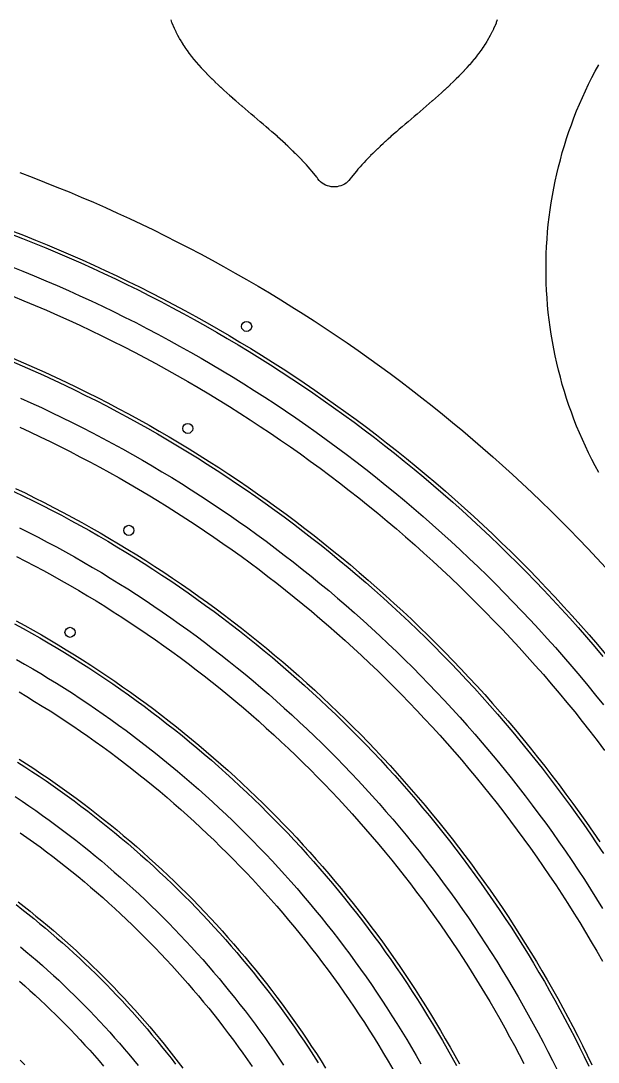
# Model space of a CAD drawing. Header units: metres. Extents: x 10 to 1210, y 10 to 2773.
# Drawn here: x 617.9 to 789.5, y 617 to 926.6 of the extents above; entities that cross this region are included whole.
import ezdxf

# ---------------------------------------------------------------- set-up
doc = ezdxf.new("R2010")
doc.units = ezdxf.units.M
for name, color, linetype in [('ACIKLIK', 5, 'Continuous'), ('ASKI_DELIK', 6, 'Continuous'), ('CAM_SABLON', 4, 'Continuous'), ('DIS_KENAR_V91_Z3', 1, 'Continuous'), ('LAMBA_T4_Z4', 3, 'Continuous')]:
    doc.layers.add(name, color=color, linetype=linetype)

msp = doc.modelspace()

# ---------------------------------------------------------------- linework, layer by layer
at = {"layer": 'ACIKLIK'}
for points in [[(615.03, 853.57), (618.46, 852.2), (621.87, 850.8), (625.28, 849.37), (628.67, 847.92), (632.05, 846.43), (635.42, 844.91), (638.77, 843.37), (642.11, 841.79), (645.43, 840.19), (648.74, 838.56), (652.04, 836.9), (655.32, 835.21), (658.59, 833.49), (661.84, 831.74), (665.07, 829.96), (668.3, 828.16), (671.5, 826.33), (674.69, 824.47), (677.86, 822.58), (681.02, 820.67), (684.16, 818.72), (687.28, 816.75), (690.38, 814.76), (693.47, 812.73), (696.54, 810.68), (699.59, 808.61), (702.62, 806.5), (705.64, 804.37), (708.63, 802.21), (711.61, 800.03), (714.57, 797.82), (717.51, 795.59), (720.42, 793.33), (723.32, 791.04), (726.2, 788.73), (729.06, 786.4), (731.9, 784.04), (734.72, 781.65), (737.51, 779.24), (740.29, 776.81), (743.04, 774.35), (745.77, 771.87), (748.49, 769.36), (751.17, 766.83), (753.84, 764.28), (756.48, 761.7), (759.11, 759.11), (761.7, 756.48), (764.28, 753.84), (766.83, 751.17), (769.36, 748.49), (771.87, 745.77), (774.35, 743.04), (776.81, 740.29), (779.24, 737.51), (781.65, 734.72), (784.04, 731.9), (786.4, 729.06), (788.73, 726.2), (791.04, 723.32)], [(617.81, 814.46), (620.9, 813.06), (623.98, 811.65), (627.04, 810.2), (630.09, 808.73), (633.12, 807.23), (636.15, 805.71), (639.16, 804.16), (642.15, 802.58), (645.14, 800.98), (648.11, 799.35), (651.06, 797.7), (654, 796.02), (656.92, 794.31), (659.83, 792.58), (662.73, 790.82), (665.61, 789.04), (668.47, 787.24), (671.32, 785.4), (674.15, 783.55), (676.97, 781.67), (679.77, 779.76), (682.55, 777.83), (685.31, 775.88), (688.06, 773.9), (690.79, 771.9), (693.5, 769.87), (696.2, 767.82), (698.88, 765.75), (701.54, 763.65), (704.18, 761.53), (706.8, 759.39), (709.4, 757.23), (711.99, 755.04), (714.55, 752.83), (717.1, 750.59), (719.62, 748.34), (722.13, 746.06), (724.62, 743.77), (727.08, 741.45), (729.53, 739.1), (731.95, 736.74), (734.36, 734.36), (736.74, 731.95), (739.1, 729.53), (741.45, 727.08), (743.77, 724.62), (746.06, 722.13), (748.34, 719.62), (750.59, 717.1), (752.83, 714.55), (755.04, 711.99), (757.23, 709.4), (759.39, 706.8), (761.53, 704.18), (763.65, 701.54), (765.75, 698.88), (767.82, 696.2), (769.87, 693.5), (771.9, 690.79), (773.9, 688.06), (775.88, 685.31), (777.83, 682.55), (779.76, 679.77), (781.67, 676.97), (783.55, 674.15), (785.4, 671.32), (787.24, 668.47), (789.04, 665.61), (790.82, 662.73)], [(617.51, 775.91), (620.26, 774.53), (623, 773.11), (625.72, 771.68), (628.44, 770.22), (631.14, 768.74), (633.83, 767.24), (636.5, 765.71), (639.16, 764.15), (641.81, 762.58), (644.44, 760.98), (647.06, 759.36), (649.67, 757.72), (652.26, 756.05), (654.83, 754.36), (657.39, 752.65), (659.94, 750.92), (662.47, 749.16), (664.99, 747.38), (667.49, 745.58), (669.97, 743.76), (672.44, 741.92), (674.89, 740.05), (677.33, 738.17), (679.75, 736.26), (682.15, 734.33), (684.54, 732.38), (686.9, 730.41), (689.25, 728.42), (691.59, 726.41), (693.9, 724.38), (696.2, 722.33), (698.48, 720.26), (700.75, 718.17), (702.99, 716.06), (705.21, 713.93), (707.42, 711.78), (709.61, 709.61), (711.78, 707.42), (713.93, 705.21), (716.06, 702.99), (718.17, 700.75), (720.26, 698.48), (722.33, 696.2), (724.38, 693.9), (726.41, 691.59), (728.42, 689.25), (730.41, 686.9), (732.38, 684.54), (734.33, 682.15), (736.26, 679.75), (738.17, 677.33), (740.05, 674.89), (741.92, 672.44), (743.76, 669.97), (745.58, 667.49), (747.38, 664.99), (749.16, 662.47), (750.92, 659.94), (752.65, 657.39), (754.36, 654.83), (756.05, 652.26), (757.72, 649.67), (759.36, 647.06), (760.98, 644.44), (762.58, 641.81), (764.15, 639.16), (765.71, 636.5), (767.24, 633.83), (768.74, 631.14), (770.22, 628.44), (771.68, 625.72), (773.11, 623), (774.53, 620.26), (775.91, 617.51), (777.27, 614.74)], [(616.59, 736.77), (619, 735.4), (621.4, 734), (623.78, 732.58), (626.15, 731.14), (628.51, 729.68), (630.86, 728.2), (633.2, 726.7), (635.52, 725.18), (637.82, 723.63), (640.12, 722.07), (642.4, 720.49), (644.66, 718.89), (646.92, 717.27), (649.15, 715.63), (651.38, 713.97), (653.59, 712.29), (655.78, 710.59), (657.96, 708.87), (660.12, 707.13), (662.27, 705.38), (664.41, 703.6), (666.52, 701.81), (668.63, 700), (670.71, 698.17), (672.78, 696.32), (674.84, 694.45), (676.88, 692.57), (678.9, 690.67), (680.9, 688.75), (682.89, 686.81), (684.86, 684.86), (686.81, 682.89), (688.75, 680.9), (690.67, 678.9), (692.57, 676.88), (694.45, 674.84), (696.32, 672.78), (698.17, 670.71), (700, 668.63), (701.81, 666.52), (703.6, 664.41), (705.38, 662.27), (707.13, 660.12), (708.87, 657.96), (710.59, 655.78), (712.29, 653.59), (713.97, 651.38), (715.63, 649.15), (717.27, 646.92), (718.89, 644.66), (720.49, 642.4), (722.07, 640.12), (723.63, 637.82), (725.18, 635.52), (726.7, 633.2), (728.2, 630.86), (729.68, 628.51), (731.14, 626.15), (732.58, 623.78), (734, 621.4), (735.4, 619), (736.77, 616.59)], [(616.2, 695.99), (618.25, 694.62), (620.29, 693.23), (622.32, 691.82), (624.34, 690.39), (626.34, 688.95), (628.33, 687.49), (630.31, 686.01), (632.28, 684.52), (634.23, 683.01), (636.17, 681.48), (638.1, 679.93), (640.01, 678.37), (641.91, 676.79), (643.79, 675.19), (645.66, 673.58), (647.52, 671.95), (649.36, 670.31), (651.19, 668.65), (653.01, 666.97), (654.8, 665.28), (656.59, 663.57), (658.36, 661.85), (660.11, 660.11), (661.85, 658.36), (663.57, 656.59), (665.28, 654.8), (666.97, 653.01), (668.65, 651.19), (670.31, 649.36), (671.95, 647.52), (673.58, 645.66), (675.19, 643.79), (676.79, 641.91), (678.37, 640.01), (679.93, 638.1), (681.48, 636.17), (683.01, 634.23), (684.52, 632.28), (686.01, 630.31), (687.49, 628.33), (688.95, 626.34), (690.39, 624.34), (691.82, 622.32), (693.23, 620.29), (694.62, 618.25), (695.99, 616.2)], [(617.75, 651.36), (619.41, 649.98), (621.06, 648.58), (622.7, 647.17), (624.33, 645.74), (625.94, 644.3), (627.55, 642.84), (629.14, 641.38), (630.71, 639.89), (632.28, 638.4), (633.83, 636.89), (635.36, 635.36), (636.89, 633.83), (638.4, 632.28), (639.89, 630.71), (641.38, 629.14), (642.84, 627.55), (644.3, 625.94), (645.74, 624.33), (647.17, 622.7), (648.58, 621.06), (649.98, 619.41), (651.36, 617.75), (652.73, 616.07)]]:
    msp.add_lwpolyline(points, dxfattribs=at)
at = {"layer": 'ASKI_DELIK'}
for centre in [(685, 835.79), (667.5, 805.47), (650, 775.15), (632.5, 744.83)]:
    msp.add_circle(centre, 1.5, dxfattribs=at)
at = {"layer": 'CAM_SABLON'}
for points in [[(614.81, 863.31), (618.33, 861.94), (621.83, 860.54), (625.32, 859.12), (628.8, 857.66), (632.26, 856.17), (635.71, 854.65), (639.15, 853.1), (642.57, 851.52), (645.98, 849.92), (649.38, 848.28), (652.76, 846.61), (656.12, 844.91), (659.48, 843.19), (662.81, 841.43), (666.13, 839.65), (669.44, 837.84), (672.73, 835.99), (676, 834.12), (679.26, 832.22), (682.5, 830.3), (685.72, 828.34), (688.93, 826.36), (692.11, 824.34), (695.28, 822.31), (698.44, 820.24), (701.57, 818.14), (704.69, 816.02), (707.78, 813.87), (710.86, 811.7), (713.92, 809.5), (716.96, 807.27), (719.98, 805.01), (722.98, 802.73), (725.97, 800.42), (728.93, 798.09), (731.87, 795.73), (734.79, 793.34), (737.68, 790.93), (740.56, 788.5), (743.42, 786.03), (746.25, 783.55), (749.06, 781.04), (751.85, 778.5), (754.62, 775.94), (757.37, 773.36), (760.09, 770.75), (762.79, 768.12), (765.47, 765.47), (768.12, 762.79), (770.75, 760.09), (773.36, 757.37), (775.94, 754.62), (778.5, 751.85), (781.04, 749.06), (783.55, 746.25), (786.03, 743.42), (788.5, 740.56), (790.93, 737.68)], [(615.12, 825.44), (618.3, 824.07), (621.47, 822.68), (624.63, 821.25), (627.78, 819.8), (630.91, 818.33), (634.03, 816.82), (637.14, 815.29), (640.23, 813.73), (643.31, 812.14), (646.38, 810.53), (649.43, 808.89), (652.47, 807.22), (655.49, 805.53), (658.5, 803.81), (661.49, 802.07), (664.47, 800.3), (667.43, 798.5), (670.38, 796.67), (673.31, 794.83), (676.22, 792.95), (679.12, 791.05), (682, 789.13), (684.86, 787.18), (687.71, 785.2), (690.54, 783.2), (693.35, 781.18), (696.14, 779.13), (698.92, 777.06), (701.68, 774.96), (704.42, 772.84), (707.14, 770.7), (709.84, 768.53), (712.52, 766.33), (715.19, 764.12), (717.83, 761.88), (720.46, 759.62), (723.06, 757.34), (725.64, 755.03), (728.21, 752.7), (730.75, 750.35), (733.28, 747.97), (735.78, 745.58), (738.26, 743.16), (740.72, 740.72), (743.16, 738.26), (745.58, 735.78), (747.97, 733.28), (750.35, 730.75), (752.7, 728.21), (755.03, 725.64), (757.34, 723.06), (759.62, 720.46), (761.88, 717.83), (764.12, 715.19), (766.33, 712.52), (768.53, 709.84), (770.7, 707.14), (772.84, 704.42), (774.96, 701.68), (777.06, 698.92), (779.13, 696.14), (781.18, 693.35), (783.2, 690.54), (785.2, 687.71), (787.18, 684.86), (789.13, 682), (791.05, 679.12)], [(615.84, 786.74), (618.69, 785.36), (621.52, 783.97), (624.34, 782.54), (627.15, 781.1), (629.95, 779.63), (632.73, 778.13), (635.5, 776.61), (638.26, 775.07), (641, 773.5), (643.73, 771.91), (646.44, 770.29), (649.14, 768.66), (651.83, 766.99), (654.5, 765.31), (657.16, 763.6), (659.8, 761.87), (662.43, 760.11), (665.04, 758.33), (667.63, 756.53), (670.21, 754.71), (672.78, 752.86), (675.33, 751), (677.86, 749.11), (680.37, 747.19), (682.87, 745.26), (685.35, 743.3), (687.81, 741.33), (690.26, 739.33), (692.69, 737.31), (695.1, 735.27), (697.49, 733.2), (699.87, 731.12), (702.23, 729.02), (704.56, 726.89), (706.88, 724.75), (709.18, 722.59), (711.47, 720.4), (713.73, 718.2), (715.97, 715.97), (718.2, 713.73), (720.4, 711.47), (722.59, 709.18), (724.75, 706.88), (726.89, 704.56), (729.02, 702.23), (731.12, 699.87), (733.2, 697.49), (735.27, 695.1), (737.31, 692.69), (739.33, 690.26), (741.33, 687.81), (743.3, 685.35), (745.26, 682.87), (747.19, 680.37), (749.11, 677.86), (751, 675.33), (752.86, 672.78), (754.71, 670.21), (756.53, 667.63), (758.33, 665.04), (760.11, 662.43), (761.87, 659.8), (763.6, 657.16), (765.31, 654.5), (766.99, 651.83), (768.66, 649.14), (770.29, 646.44), (771.91, 643.73), (773.5, 641), (775.07, 638.26), (776.61, 635.5), (778.13, 632.73), (779.63, 629.95), (781.1, 627.15), (782.54, 624.34), (783.97, 621.52), (785.36, 618.69), (786.74, 615.84)], [(616.03, 747.37), (618.53, 746), (621.02, 744.61), (623.5, 743.19), (625.96, 741.75), (628.42, 740.29), (630.86, 738.81), (633.28, 737.31), (635.7, 735.79), (638.1, 734.25), (640.48, 732.68), (642.86, 731.1), (645.21, 729.49), (647.56, 727.86), (649.89, 726.22), (652.21, 724.55), (654.51, 722.86), (656.79, 721.15), (659.06, 719.43), (661.32, 717.68), (663.56, 715.91), (665.79, 714.13), (668, 712.32), (670.19, 710.5), (672.37, 708.65), (674.53, 706.79), (676.68, 704.91), (678.81, 703.01), (680.92, 701.09), (683.01, 699.15), (685.09, 697.2), (687.15, 695.22), (689.2, 693.23), (691.22, 691.22), (693.23, 689.2), (695.22, 687.15), (697.2, 685.09), (699.15, 683.01), (701.09, 680.92), (703.01, 678.81), (704.91, 676.68), (706.79, 674.53), (708.65, 672.37), (710.5, 670.19), (712.32, 668), (714.13, 665.79), (715.91, 663.56), (717.68, 661.32), (719.43, 659.06), (721.15, 656.79), (722.86, 654.51), (724.55, 652.21), (726.22, 649.89), (727.86, 647.56), (729.49, 645.21), (731.1, 642.86), (732.68, 640.48), (734.25, 638.1), (735.79, 635.7), (737.31, 633.28), (738.81, 630.86), (740.29, 628.42), (741.75, 625.96), (743.19, 623.5), (744.61, 621.02), (746, 618.53), (747.37, 616.03)], [(616.89, 706.27), (619.03, 704.89), (621.17, 703.49), (623.28, 702.08), (625.39, 700.64), (627.48, 699.19), (629.57, 697.72), (631.63, 696.23), (633.69, 694.73), (635.73, 693.2), (637.76, 691.66), (639.77, 690.1), (641.77, 688.52), (643.76, 686.93), (645.73, 685.31), (647.69, 683.68), (649.64, 682.04), (651.57, 680.38), (653.48, 678.69), (655.39, 677), (657.27, 675.28), (659.14, 673.56), (661, 671.81), (662.84, 670.05), (664.67, 668.27), (666.48, 666.48), (668.27, 664.67), (670.05, 662.84), (671.81, 661), (673.56, 659.14), (675.28, 657.27), (677, 655.39), (678.69, 653.48), (680.38, 651.57), (682.04, 649.64), (683.68, 647.69), (685.31, 645.73), (686.93, 643.76), (688.52, 641.77), (690.1, 639.77), (691.66, 637.76), (693.2, 635.73), (694.73, 633.69), (696.23, 631.63), (697.72, 629.57), (699.19, 627.48), (700.64, 625.39), (702.08, 623.28), (703.49, 621.17), (704.89, 619.03), (706.27, 616.89)], [(616.45, 663.89), (618.22, 662.52), (619.99, 661.13), (621.74, 659.73), (623.47, 658.31), (625.2, 656.87), (626.91, 655.42), (628.61, 653.96), (630.29, 652.48), (631.97, 650.99), (633.63, 649.48), (635.27, 647.96), (636.91, 646.42), (638.53, 644.87), (640.13, 643.31), (641.73, 641.73), (643.31, 640.13), (644.87, 638.53), (646.42, 636.91), (647.96, 635.27), (649.48, 633.63), (650.99, 631.97), (652.48, 630.29), (653.96, 628.61), (655.42, 626.91), (656.87, 625.2), (658.31, 623.47), (659.73, 621.74), (661.13, 619.99), (662.52, 618.22), (663.89, 616.45)]]:
    msp.add_lwpolyline(points, dxfattribs=at)
at = {"layer": 'DIS_KENAR_V91_Z3'}
for points in [[(759.48, 926.91), (759.21, 926.16), (759.14, 925.98), (758.84, 925.23), (758.76, 925.06), (758.43, 924.31), (758.35, 924.14), (757.99, 923.38), (757.91, 923.22), (757.51, 922.46), (757.43, 922.31), (757.01, 921.55), (756.93, 921.4), (756.47, 920.64), (756.39, 920.5), (755.91, 919.73), (755.83, 919.61), (755.32, 918.83), (755.24, 918.71), (754.7, 917.94), (754.62, 917.83), (754.05, 917.05), (753.97, 916.95), (753.38, 916.17), (753.3, 916.07), (752.71, 915.33), (752.65, 915.25), (751.99, 914.46), (751.92, 914.37), (751.25, 913.59), (751.19, 913.51), (750.49, 912.73), (750.43, 912.66), (749.71, 911.87), (749.65, 911.81), (748.91, 911.02), (748.85, 910.96), (748.09, 910.18), (748.04, 910.13), (747.26, 909.34), (747.21, 909.29), (746.41, 908.51), (746.37, 908.47), (745.55, 907.68), (745.51, 907.64), (744.68, 906.86), (744.65, 906.83), (743.8, 906.05), (743.77, 906.01), (742.92, 905.24), (742.88, 905.21), (742.02, 904.43), (741.99, 904.41), (741.12, 903.63), (741.1, 903.61), (740.21, 902.83), (740.19, 902.82), (739.31, 902.04), (739.29, 902.03), (738.4, 901.26), (738.38, 901.25), (737.49, 900.47), (737.48, 900.47), (736.58, 899.7), (736.57, 899.69), (735.67, 898.92), (734.77, 898.16), (733.88, 897.4), (732.99, 896.64), (732.11, 895.89), (731.24, 895.14), (730.38, 894.4), (729.54, 893.66), (728.7, 892.93), (727.87, 892.2), (727.83, 892.16), (727.06, 891.47), (727.02, 891.44), (726.26, 890.75), (726.22, 890.71), (725.48, 890.04), (725.44, 889.99), (724.72, 889.33), (724.67, 889.28), (723.98, 888.62), (723.92, 888.57), (723.25, 887.93), (723.19, 887.87), (722.54, 887.23), (722.48, 887.17), (721.85, 886.55), (721.79, 886.48), (721.19, 885.87), (721.12, 885.8), (720.54, 885.2), (720.47, 885.12), (719.92, 884.53), (719.84, 884.46), (719.31, 883.88), (719.24, 883.8), (718.73, 883.23), (718.65, 883.14), (718.17, 882.59), (718.09, 882.5), (717.64, 881.96), (717.56, 881.87), (717.12, 881.34), (717.04, 881.24), (716.63, 880.74), (716.55, 880.63), (716.17, 880.14), (716.08, 880.03), (715.79, 879.64), (715.41, 879.19), (715, 878.78), (714.55, 878.42), (714.06, 878.09), (713.54, 877.82), (713, 877.6), (712.44, 877.43), (711.87, 877.32), (711.29, 877.26), (710.71, 877.26), (710.13, 877.32), (709.56, 877.43), (709, 877.6), (708.46, 877.82), (707.94, 878.09), (707.45, 878.42), (707, 878.78), (706.59, 879.19), (706.21, 879.64), (705.92, 880.03), (705.83, 880.14), (705.45, 880.63), (705.37, 880.74), (704.96, 881.24), (704.88, 881.34), (704.44, 881.87), (704.36, 881.96), (703.91, 882.5), (703.83, 882.59), (703.35, 883.14), (703.27, 883.23), (702.76, 883.8), (702.69, 883.88), (702.16, 884.46), (702.08, 884.53), (701.53, 885.12), (701.46, 885.2), (700.88, 885.8), (700.81, 885.87), (700.21, 886.48), (700.15, 886.55), (699.52, 887.17), (699.46, 887.23), (698.81, 887.87), (698.75, 887.93), (698.08, 888.57), (698.02, 888.62), (697.33, 889.28), (697.28, 889.33), (696.56, 889.99), (696.52, 890.04), (695.78, 890.71), (695.74, 890.75), (694.98, 891.44), (694.94, 891.47), (694.17, 892.16), (694.13, 892.2), (693.34, 892.89), (692.5, 893.63), (691.65, 894.38), (690.78, 895.12), (689.91, 895.87), (689.02, 896.63), (688.13, 897.39), (687.23, 898.16), (686.34, 898.92), (685.44, 899.69), (685.43, 899.69), (684.53, 900.46), (684.52, 900.47), (683.63, 901.23), (683.62, 901.25), (682.73, 902.01), (682.71, 902.03), (681.83, 902.8), (681.81, 902.82), (680.93, 903.59), (680.9, 903.61), (680.03, 904.38), (680.01, 904.41), (679.15, 905.18), (679.11, 905.21), (678.26, 905.98), (678.23, 906.02), (677.39, 906.79), (677.35, 906.83), (676.53, 907.6), (676.49, 907.64), (675.68, 908.42), (675.63, 908.47), (674.84, 909.25), (674.79, 909.3), (674.01, 910.08), (673.96, 910.13), (673.2, 910.91), (673.15, 910.97), (672.41, 911.75), (672.35, 911.81), (671.63, 912.59), (671.57, 912.66), (670.88, 913.44), (670.81, 913.52), (670.14, 914.3), (670.07, 914.38), (669.42, 915.16), (669.35, 915.25), (668.7, 916.07), (668.7, 916.07), (668.62, 916.17), (668.03, 916.95), (667.95, 917.05), (667.38, 917.83), (667.3, 917.94), (666.76, 918.71), (666.68, 918.83), (666.17, 919.61), (666.09, 919.73), (665.61, 920.5), (665.53, 920.64), (665.07, 921.4), (664.99, 921.55), (664.57, 922.31), (664.49, 922.46), (664.09, 923.22), (664.01, 923.38), (663.65, 924.14), (663.57, 924.31), (663.24, 925.06), (663.16, 925.23), (662.86, 925.98), (662.79, 926.16), (662.52, 926.91)], [(789.67, 792.4), (788.63, 794.32), (787.62, 796.25), (786.65, 798.2), (785.71, 800.17), (784.81, 802.16), (783.94, 804.16), (783.1, 806.17), (782.3, 808.2), (781.54, 810.25), (780.81, 812.3), (780.12, 814.37), (779.46, 816.45), (778.84, 818.55), (778.26, 820.65), (777.71, 822.76), (777.2, 824.88), (776.73, 827.01), (776.3, 829.15), (775.9, 831.29), (775.54, 833.45), (775.22, 835.6), (774.93, 837.77), (774.68, 839.93), (774.48, 842.11), (774.3, 844.28), (774.17, 846.46), (774.08, 848.64), (774.02, 850.82), (774, 853), (774.02, 855.18), (774.08, 857.36), (774.17, 859.54), (774.3, 861.72), (774.48, 863.89), (774.68, 866.07), (774.93, 868.23), (775.22, 870.4), (775.54, 872.55), (775.9, 874.71), (776.3, 876.85), (776.73, 878.99), (777.2, 881.12), (777.71, 883.24), (778.26, 885.35), (778.84, 887.45), (779.46, 889.55), (780.12, 891.63), (780.81, 893.7), (781.54, 895.75), (782.3, 897.8), (783.1, 899.83), (783.94, 901.84), (784.81, 903.84), (785.71, 905.83), (786.65, 907.8), (787.62, 909.75), (788.63, 911.68), (789.67, 913.6)], [(617.59, 881.5), (621.27, 880.11), (624.93, 878.69), (628.57, 877.23), (632.21, 875.75), (635.83, 874.23), (639.44, 872.68), (643.03, 871.1), (646.61, 869.48), (650.18, 867.84), (653.73, 866.16), (657.27, 864.46), (660.79, 862.72), (664.3, 860.95), (667.79, 859.15), (671.26, 857.33), (674.72, 855.47), (678.16, 853.58), (681.59, 851.66), (685, 849.71), (688.39, 847.73), (691.77, 845.73), (695.12, 843.69), (698.46, 841.62), (701.78, 839.53), (705.09, 837.4), (708.37, 835.25), (711.64, 833.07), (714.88, 830.86), (718.11, 828.62), (721.32, 826.35), (724.5, 824.06), (727.67, 821.74), (730.82, 819.39), (733.94, 817.01), (737.05, 814.6), (740.13, 812.17), (743.19, 809.72), (746.24, 807.23), (749.25, 804.72), (752.25, 802.18), (755.23, 799.62), (758.18, 797.03), (761.11, 794.42), (764.02, 791.77), (766.9, 789.11), (769.76, 786.42), (772.6, 783.7), (775.41, 780.96), (778.2, 778.2), (780.96, 775.41), (783.7, 772.6), (786.42, 769.76), (789.11, 766.9), (791.77, 764.02)], [(615.46, 844.78), (618.81, 843.41), (622.15, 842.01), (625.48, 840.58), (628.8, 839.12), (632.1, 837.63), (635.39, 836.12), (638.66, 834.57), (641.92, 833), (645.17, 831.4), (648.41, 829.77), (651.63, 828.11), (654.83, 826.42), (658.02, 824.71), (661.2, 822.97), (664.36, 821.2), (667.5, 819.4), (670.63, 817.58), (673.74, 815.72), (676.84, 813.85), (679.92, 811.94), (682.98, 810.01), (686.03, 808.05), (689.05, 806.06), (692.07, 804.05), (695.06, 802.01), (698.03, 799.95), (700.99, 797.86), (703.93, 795.74), (706.85, 793.6), (709.75, 791.43), (712.64, 789.24), (715.5, 787.02), (718.34, 784.78), (721.17, 782.52), (723.97, 780.22), (726.76, 777.91), (729.52, 775.57), (732.26, 773.2), (734.99, 770.82), (737.69, 768.41), (740.37, 765.97), (743.03, 763.51), (745.67, 761.03), (748.28, 758.53), (750.88, 756), (753.45, 753.45), (756, 750.88), (758.53, 748.28), (761.03, 745.67), (763.51, 743.03), (765.97, 740.37), (768.41, 737.69), (770.82, 734.99), (773.2, 732.26), (775.57, 729.52), (777.91, 726.76), (780.22, 723.97), (782.52, 721.17), (784.78, 718.34), (787.02, 715.5), (789.24, 712.64), (791.43, 709.75)], [(617.58, 805.79), (620.59, 804.4), (623.59, 802.98), (626.58, 801.54), (629.56, 800.08), (632.52, 798.58), (635.46, 797.06), (638.4, 795.52), (641.32, 793.95), (644.23, 792.36), (647.12, 790.74), (650, 789.09), (652.86, 787.42), (655.71, 785.72), (658.55, 784), (661.37, 782.26), (664.17, 780.49), (666.96, 778.69), (669.74, 776.88), (672.49, 775.03), (675.23, 773.17), (677.96, 771.28), (680.67, 769.36), (683.36, 767.43), (686.03, 765.47), (688.69, 763.48), (691.33, 761.47), (693.95, 759.44), (696.56, 757.39), (699.14, 755.32), (701.71, 753.22), (704.26, 751.1), (706.79, 748.95), (709.3, 746.79), (711.8, 744.6), (714.27, 742.4), (716.72, 740.17), (719.16, 737.91), (721.57, 735.64), (723.97, 733.35), (726.35, 731.04), (728.7, 728.7), (731.04, 726.35), (733.35, 723.97), (735.64, 721.57), (737.91, 719.16), (740.17, 716.72), (742.4, 714.27), (744.6, 711.8), (746.79, 709.3), (748.95, 706.79), (751.1, 704.26), (753.22, 701.71), (755.32, 699.14), (757.39, 696.56), (759.44, 693.95), (761.47, 691.33), (763.48, 688.69), (765.47, 686.03), (767.43, 683.36), (769.36, 680.67), (771.28, 677.96), (773.17, 675.23), (775.03, 672.49), (776.88, 669.74), (778.69, 666.96), (780.49, 664.17), (782.26, 661.37), (784, 658.55), (785.72, 655.71), (787.42, 652.86), (789.09, 650), (790.74, 647.12)], [(616.63, 767.4), (619.3, 766.02), (621.97, 764.62), (624.62, 763.19), (627.26, 761.74), (629.89, 760.27), (632.5, 758.78), (635.1, 757.26), (637.69, 755.72), (640.26, 754.16), (642.82, 752.58), (645.37, 750.97), (647.9, 749.34), (650.42, 747.69), (652.92, 746.02), (655.41, 744.32), (657.88, 742.61), (660.34, 740.87), (662.79, 739.11), (665.21, 737.33), (667.63, 735.53), (670.02, 733.71), (672.4, 731.86), (674.77, 730), (677.12, 728.12), (679.45, 726.21), (681.76, 724.29), (684.06, 722.34), (686.34, 720.37), (688.6, 718.39), (690.85, 716.38), (693.08, 714.36), (695.29, 712.32), (697.48, 710.25), (699.66, 708.17), (701.81, 706.07), (703.95, 703.95), (706.07, 701.81), (708.17, 699.66), (710.25, 697.48), (712.32, 695.29), (714.36, 693.08), (716.38, 690.85), (718.39, 688.6), (720.37, 686.34), (722.34, 684.06), (724.29, 681.76), (726.21, 679.45), (728.12, 677.12), (730, 674.77), (731.86, 672.4), (733.71, 670.02), (735.53, 667.63), (737.33, 665.21), (739.11, 662.79), (740.87, 660.34), (742.61, 657.88), (744.32, 655.41), (746.02, 652.92), (747.69, 650.42), (749.34, 647.9), (750.97, 645.37), (752.58, 642.82), (754.16, 640.26), (755.72, 637.69), (757.26, 635.1), (758.78, 632.5), (760.27, 629.89), (761.74, 627.26), (763.19, 624.62), (764.62, 621.97), (766.02, 619.3), (767.4, 616.63)], [(617.34, 727.11), (619.66, 725.72), (621.97, 724.32), (624.27, 722.89), (626.56, 721.45), (628.84, 719.99), (631.1, 718.5), (633.35, 717), (635.59, 715.48), (637.81, 713.94), (640.02, 712.38), (642.21, 710.8), (644.4, 709.2), (646.56, 707.58), (648.72, 705.94), (650.86, 704.28), (652.98, 702.61), (655.09, 700.92), (657.18, 699.2), (659.26, 697.47), (661.33, 695.73), (663.38, 693.96), (665.41, 692.18), (667.43, 690.37), (669.43, 688.56), (671.42, 686.72), (673.39, 684.87), (675.34, 683), (677.28, 681.11), (679.2, 679.2), (681.11, 677.28), (683, 675.34), (684.87, 673.39), (686.72, 671.42), (688.56, 669.43), (690.37, 667.43), (692.18, 665.41), (693.96, 663.38), (695.73, 661.33), (697.47, 659.26), (699.2, 657.18), (700.92, 655.09), (702.61, 652.98), (704.28, 650.86), (705.94, 648.72), (707.58, 646.56), (709.2, 644.4), (710.8, 642.21), (712.38, 640.02), (713.94, 637.81), (715.48, 635.59), (717, 633.35), (718.5, 631.1), (719.99, 628.84), (721.45, 626.56), (722.89, 624.27), (724.32, 621.97), (725.72, 619.66), (727.11, 617.34), (728.47, 615)], [(617.73, 685.27), (619.69, 683.88), (621.64, 682.48), (623.58, 681.06), (625.5, 679.62), (627.41, 678.17), (629.31, 676.7), (631.19, 675.22), (633.06, 673.72), (634.92, 672.2), (636.77, 670.66), (638.6, 669.11), (640.42, 667.55), (642.22, 665.96), (644.01, 664.36), (645.79, 662.75), (647.55, 661.12), (649.3, 659.48), (651.03, 657.82), (652.75, 656.14), (654.45, 654.45), (656.14, 652.75), (657.82, 651.03), (659.48, 649.3), (661.12, 647.55), (662.75, 645.79), (664.36, 644.01), (665.96, 642.22), (667.55, 640.42), (669.11, 638.6), (670.66, 636.77), (672.2, 634.92), (673.72, 633.06), (675.22, 631.19), (676.7, 629.31), (678.17, 627.41), (679.62, 625.5), (681.06, 623.58), (682.48, 621.64), (683.88, 619.69), (685.27, 617.73), (686.63, 615.76)], [(617.45, 641.13), (619.03, 639.75), (620.59, 638.35), (622.14, 636.95), (623.68, 635.52), (625.21, 634.09), (626.72, 632.64), (628.22, 631.18), (629.71, 629.71), (631.18, 628.22), (632.64, 626.72), (634.09, 625.21), (635.52, 623.68), (636.95, 622.14), (638.35, 620.59), (639.75, 619.03), (641.13, 617.45), (642.5, 615.87)]]:
    msp.add_lwpolyline(points, dxfattribs=at)
at = {"layer": 'LAMBA_T4_Z4'}
for points in [[(615.17, 864.24), (618.69, 862.87), (622.2, 861.47), (625.7, 860.04), (629.19, 858.58), (632.66, 857.09), (636.12, 855.57), (639.56, 854.01), (642.99, 852.43), (646.41, 850.82), (649.81, 849.18), (653.2, 847.51), (656.58, 845.81), (659.94, 844.08), (663.28, 842.32), (666.61, 840.53), (669.92, 838.71), (673.22, 836.86), (676.5, 834.99), (679.76, 833.09), (683.01, 831.15), (686.24, 829.19), (689.45, 827.2), (692.65, 825.19), (695.83, 823.14), (698.99, 821.07), (702.13, 818.97), (705.25, 816.85), (708.36, 814.69), (711.44, 812.51), (714.51, 810.3), (717.56, 808.07), (720.59, 805.81), (723.59, 803.52), (726.58, 801.21), (729.55, 798.87), (732.5, 796.5), (735.42, 794.11), (738.33, 791.7), (741.21, 789.26), (744.07, 786.79), (746.91, 784.3), (749.73, 781.78), (752.53, 779.24), (755.31, 776.68), (758.06, 774.09), (760.79, 771.47), (763.49, 768.84), (766.18, 766.18), (768.84, 763.49), (771.47, 760.79), (774.09, 758.06), (776.68, 755.31), (779.24, 752.53), (781.78, 749.73), (784.3, 746.91), (786.79, 744.07), (789.26, 741.21), (791.7, 738.33)], [(615.51, 826.36), (618.7, 824.99), (621.88, 823.59), (625.05, 822.16), (628.2, 820.71), (631.34, 819.23), (634.47, 817.72), (637.59, 816.18), (640.69, 814.62), (643.78, 813.03), (646.85, 811.41), (649.91, 809.77), (652.95, 808.1), (655.98, 806.4), (659, 804.68), (662, 802.93), (664.99, 801.15), (667.95, 799.35), (670.91, 797.52), (673.85, 795.67), (676.77, 793.79), (679.67, 791.89), (682.56, 789.96), (685.43, 788), (688.28, 786.02), (691.12, 784.02), (693.94, 781.99), (696.74, 779.93), (699.52, 777.86), (702.29, 775.75), (705.03, 773.63), (707.76, 771.48), (710.47, 769.3), (713.16, 767.11), (715.83, 764.89), (718.48, 762.64), (721.11, 760.37), (723.72, 758.08), (726.31, 755.77), (728.88, 753.44), (731.44, 751.08), (733.97, 748.7), (736.47, 746.3), (738.96, 743.87), (741.43, 741.43), (743.87, 738.96), (746.3, 736.47), (748.7, 733.97), (751.08, 731.44), (753.44, 728.88), (755.77, 726.31), (758.08, 723.72), (760.37, 721.11), (762.64, 718.48), (764.89, 715.83), (767.11, 713.16), (769.3, 710.47), (771.48, 707.76), (773.63, 705.03), (775.75, 702.29), (777.86, 699.52), (779.93, 696.74), (781.99, 693.94), (784.02, 691.12), (786.02, 688.28), (788, 685.43), (789.96, 682.56)], [(616.28, 787.64), (619.13, 786.26), (621.97, 784.86), (624.8, 783.44), (627.61, 781.98), (630.42, 780.51), (633.21, 779.01), (635.99, 777.49), (638.75, 775.94), (641.5, 774.37), (644.24, 772.77), (646.96, 771.15), (649.67, 769.51), (652.36, 767.84), (655.04, 766.15), (657.7, 764.44), (660.35, 762.7), (662.99, 760.94), (665.61, 759.16), (668.21, 757.35), (670.8, 755.52), (673.37, 753.67), (675.92, 751.8), (678.46, 749.9), (680.98, 747.99), (683.49, 746.05), (685.97, 744.09), (688.44, 742.1), (690.9, 740.1), (693.33, 738.07), (695.75, 736.03), (698.15, 733.96), (700.53, 731.87), (702.89, 729.76), (705.24, 727.63), (707.57, 725.48), (709.87, 723.31), (712.16, 721.12), (714.43, 718.91), (716.68, 716.68), (718.91, 714.43), (721.12, 712.16), (723.31, 709.87), (725.48, 707.57), (727.63, 705.24), (729.76, 702.89), (731.87, 700.53), (733.96, 698.15), (736.03, 695.75), (738.07, 693.33), (740.1, 690.9), (742.1, 688.44), (744.09, 685.97), (746.05, 683.49), (747.99, 680.98), (749.9, 678.46), (751.8, 675.92), (753.67, 673.37), (755.52, 670.8), (757.35, 668.21), (759.16, 665.61), (760.94, 662.99), (762.7, 660.35), (764.44, 657.7), (766.15, 655.04), (767.84, 652.36), (769.51, 649.67), (771.15, 646.96), (772.77, 644.24), (774.37, 641.5), (775.94, 638.75), (777.49, 635.99), (779.01, 633.21), (780.51, 630.42), (781.98, 627.61), (783.44, 624.8), (784.86, 621.97), (786.26, 619.13), (787.64, 616.28)], [(616.51, 748.25), (619.02, 746.88), (621.51, 745.48), (624, 744.06), (626.47, 742.61), (628.93, 741.15), (631.38, 739.67), (633.81, 738.16), (636.23, 736.63), (638.64, 735.08), (641.04, 733.51), (643.42, 731.92), (645.78, 730.31), (648.13, 728.68), (650.47, 727.03), (652.79, 725.36), (655.1, 723.66), (657.4, 721.95), (659.67, 720.22), (661.94, 718.47), (664.18, 716.7), (666.42, 714.9), (668.63, 713.09), (670.83, 711.26), (673.02, 709.41), (675.19, 707.54), (677.34, 705.66), (679.47, 703.75), (681.59, 701.83), (683.7, 699.88), (685.78, 697.92), (687.85, 695.94), (689.9, 693.95), (691.93, 691.93), (693.95, 689.9), (695.94, 687.85), (697.92, 685.78), (699.88, 683.7), (701.83, 681.59), (703.75, 679.47), (705.66, 677.34), (707.54, 675.19), (709.41, 673.02), (711.26, 670.83), (713.09, 668.63), (714.9, 666.42), (716.7, 664.18), (718.47, 661.94), (720.22, 659.67), (721.95, 657.4), (723.66, 655.1), (725.36, 652.79), (727.03, 650.47), (728.68, 648.13), (730.31, 645.78), (731.92, 643.42), (733.51, 641.04), (735.08, 638.64), (736.63, 636.23), (738.16, 633.81), (739.67, 631.38), (741.15, 628.93), (742.61, 626.47), (744.06, 624), (745.48, 621.51), (746.88, 619.02), (748.25, 616.51)], [(617.43, 707.11), (619.58, 705.73), (621.72, 704.33), (623.84, 702.91), (625.96, 701.47), (628.06, 700.01), (630.15, 698.54), (632.22, 697.04), (634.28, 695.53), (636.33, 694), (638.37, 692.45), (640.39, 690.89), (642.4, 689.3), (644.39, 687.7), (646.37, 686.09), (648.34, 684.45), (650.29, 682.8), (652.23, 681.13), (654.15, 679.44), (656.06, 677.74), (657.95, 676.02), (659.83, 674.29), (661.69, 672.53), (663.53, 670.77), (665.37, 668.98), (667.18, 667.18), (668.98, 665.37), (670.77, 663.53), (672.53, 661.69), (674.29, 659.83), (676.02, 657.95), (677.74, 656.06), (679.44, 654.15), (681.13, 652.23), (682.8, 650.29), (684.45, 648.34), (686.09, 646.37), (687.7, 644.39), (689.3, 642.4), (690.89, 640.39), (692.45, 638.37), (694, 636.33), (695.53, 634.28), (697.04, 632.22), (698.54, 630.15), (700.01, 628.06), (701.47, 625.96), (702.91, 623.84), (704.33, 621.72), (705.73, 619.58), (707.11, 617.43), (708.48, 615.27)], [(617.06, 664.69), (618.84, 663.31), (620.61, 661.91), (622.36, 660.5), (624.11, 659.08), (625.84, 657.64), (627.56, 656.18), (629.26, 654.71), (630.96, 653.23), (632.64, 651.73), (634.3, 650.22), (635.96, 648.69), (637.6, 647.15), (639.22, 645.59), (640.83, 644.02), (642.43, 642.43), (644.02, 640.83), (645.59, 639.22), (647.15, 637.6), (648.69, 635.96), (650.22, 634.3), (651.73, 632.64), (653.23, 630.96), (654.71, 629.26), (656.18, 627.56), (657.64, 625.84), (659.08, 624.11), (660.5, 622.36), (661.91, 620.61), (663.31, 618.84), (664.69, 617.06), (666.05, 615.27)], [(617.68, 617.68), (619.05, 616.3)]]:
    msp.add_lwpolyline(points, dxfattribs=at)

doc.saveas('drawing.dxf')
